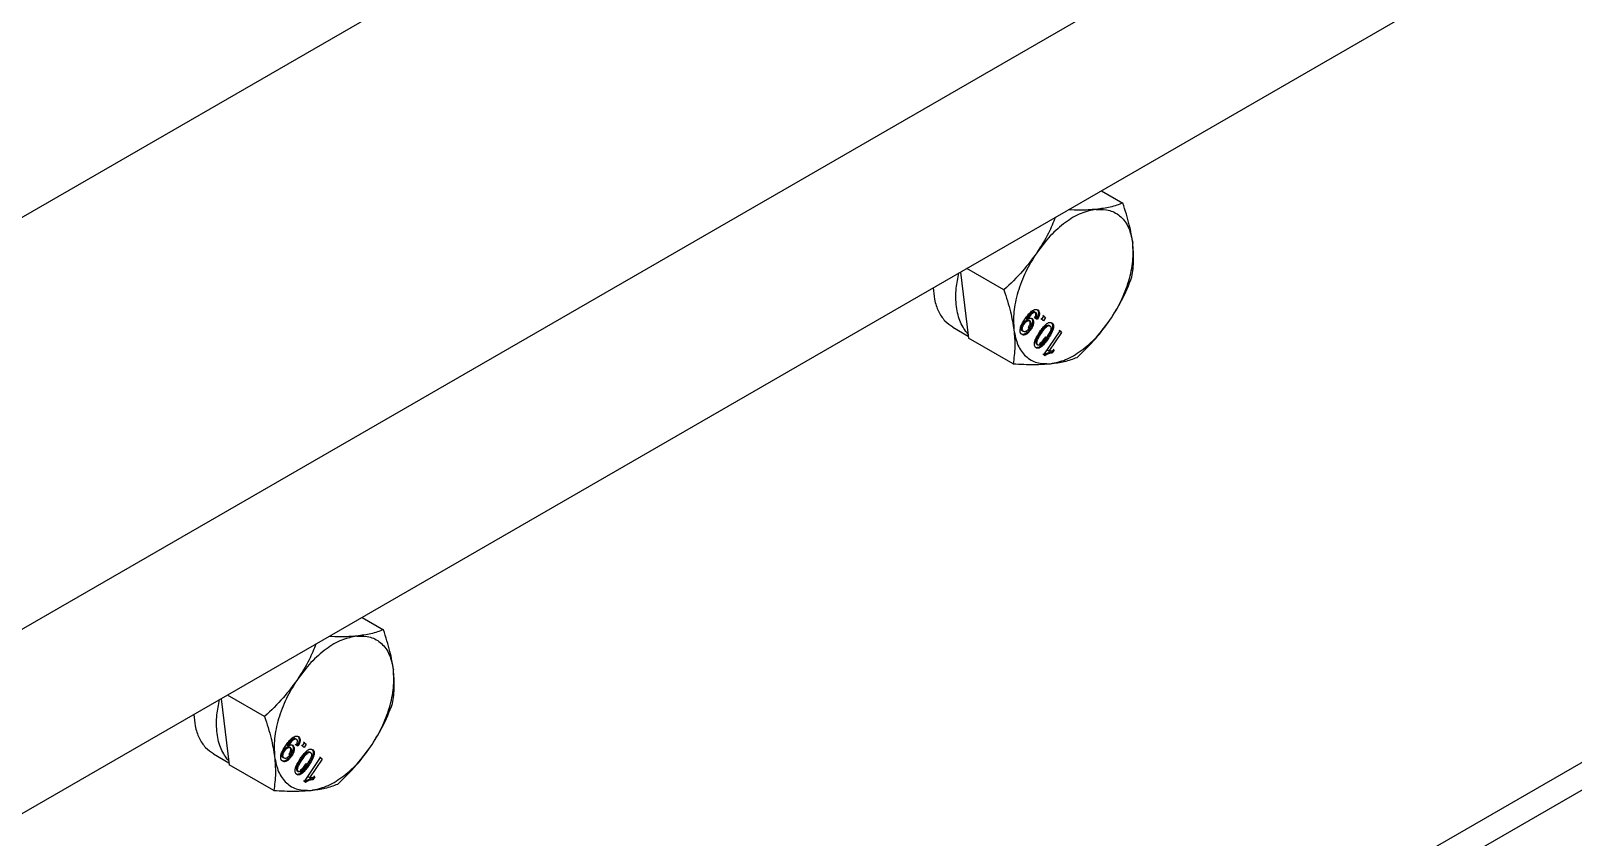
# Model space of a CAD drawing. Header units: millimetres. Extents: x 1293 to 41893, y 1011 to 26911.
# Drawn here: x 6442.6 to 6624.5, y 21828 to 21923.1 of the extents above; entities that cross this region are included whole.
import ezdxf

# ---------------------------------------------------------------- set-up
doc = ezdxf.new("R2010")
doc.units = ezdxf.units.MM
doc.header["$LTSCALE"] = 50
doc.layers.add('MAQUINAS', color=11, linetype='Continuous')

msp = doc.modelspace()

# ---------------------------------------------------------------- linework, layer by layer
at = {"layer": 'MAQUINAS', "linetype": 'Continuous', "lineweight": 25}
for p, q in [((6440.2631882, 21830.0406876), (6810.5481346, 22043.8016371)), ((6730.1970354, 22019.1903566), (6435.9219041, 21849.3089393)), ((6900.3540004, 21992.2096036), (6471.7441187, 21744.7783856)), ((6424.8049914, 21891.4756957), (6559.3109493, 21969.1243324)), ((6568.8517792, 21904.2733011), (6571.3727586, 21902.8179707)), ((6552.2096417, 21894.6659996), (6553.1715736, 21886.8824663)), ((6557.3544497, 21892.5690201), (6552.9658114, 21895.1025271)), ((6560.0416923, 21889.2285156), (6559.9956862, 21889.158942)), ((6559.9956862, 21889.158942), (6560.0892863, 21889.2112742)), ((6560.1135374, 21889.090908), (6559.9956862, 21889.158942)), ((6560.1595434, 21889.1604816), (6560.0416923, 21889.2285156)), ((6560.1595434, 21889.1604816), (6560.1135374, 21889.090908)), ((6560.2607759, 21888.9401361), (6560.1429247, 21889.0081702)), ((6560.4232399, 21888.8748816), (6560.3053888, 21888.9429156)), ((6560.7023353, 21889.1462468), (6560.5844842, 21889.2142808)), ((6561.0371122, 21889.9063564), (6560.9192611, 21889.9743904)), ((6561.0854943, 21889.2040332), (6560.9676432, 21889.2720672)), ((6561.1522778, 21889.8476471), (6561.0344267, 21889.9156811)), ((6561.2994547, 21889.0653453), (6561.0854943, 21889.2040332)), ((6561.2994547, 21889.0653453), (6561.1816036, 21889.1333793)), ((6561.3834413, 21890.1632473), (6561.2655902, 21890.2312813)), ((6561.7059799, 21889.1783811), (6561.823831, 21889.1103471)), ((6561.823831, 21889.1103471), (6562.0698306, 21889.471026)), ((6562.0131914, 21888.9355913), (6561.823831, 21889.1103471)), ((6562.0131914, 21888.9355913), (6561.8953403, 21889.0036253)), ((6562.0698306, 21889.471026), (6561.9519794, 21889.53906)), ((6562.259191, 21889.2962702), (6562.0131914, 21888.9355913)), ((6562.0527829, 21889.4460311), (6562.1413399, 21889.3643042)), ((6562.0698306, 21889.471026), (6562.259191, 21889.2962702)), ((6562.259191, 21889.2962702), (6562.1413399, 21889.3643042)), ((6551.3079311, 21888.1820097), (6553.1418056, 21887.1233365)), ((6559.4143035, 21887.3376394), (6559.2964524, 21887.4056734)), ((6559.4888562, 21887.757044), (6559.6067073, 21887.68901)), ((6559.6232275, 21888.6128515), (6559.7410786, 21888.5448175)), ((6559.7735816, 21887.6273814), (6559.7771723, 21887.6253085)), ((6560.2097587, 21888.1156351), (6560.3276098, 21888.0476011)), ((6560.5039015, 21887.8536842), (6560.3860504, 21887.9217182)), ((6562.0446381, 21884.9101723), (6563.9634348, 21887.7234681)), ((6562.6967526, 21888.3582096), (6562.5789015, 21888.4262436)), ((6564.1527952, 21887.5487123), (6562.657579, 21885.3564606)), ((6562.7019819, 21888.3767379), (6562.819833, 21888.3087039)), ((6562.9233815, 21888.701349), (6563.0412326, 21888.633315)), ((6563.1862499, 21888.0577848), (6563.0683988, 21888.1258189)), ((6563.9634348, 21887.7234681), (6563.8455836, 21887.7915021)), ((6563.9463871, 21887.6984732), (6564.034944, 21887.6167464)), ((6563.9634348, 21887.7234681), (6564.1527952, 21887.5487123)), ((6564.1527952, 21887.5487123), (6564.034944, 21887.6167464)), ((6558.4325679, 21883.845359), (6553.1715736, 21886.8824663)), ((6561.097836, 21885.7839512), (6560.9799848, 21885.8519852)), ((6561.1510063, 21885.7571942), (6561.2566399, 21885.6962131)), ((6561.2034556, 21886.1746849), (6561.3213067, 21886.1066509)), ((6561.6492242, 21886.1180796), (6561.5313731, 21886.1861136)), ((6562.2357238, 21887.0145334), (6562.3535749, 21886.9464994)), ((6562.5437041, 21886.7728708), (6562.425853, 21886.8409048)), ((6562.657579, 21885.3564606), (6562.5397279, 21885.4244946)), ((6562.657579, 21885.3564606), (6563.2813273, 21885.456681)), ((6563.0968584, 21885.4270415), (6562.9366953, 21885.1922141)), ((6563.2813273, 21885.456681), (6563.0545464, 21885.1241801)), ((6563.2813273, 21885.456681), (6563.1634761, 21885.524715)), ((6562.0446381, 21884.9101723), (6561.9267869, 21884.9782063)), ((6562.1665388, 21884.7976733), (6562.0446381, 21884.9101723)), ((6563.0545464, 21885.1241801), (6562.9366953, 21885.1922141)), ((6481.6419429, 21853.9281342), (6484.1629222, 21852.4728038)), ((6640.8410958, 21845.661625), (6569.9078925, 21804.7127584)), ((6464.9998053, 21844.3208327), (6465.9617373, 21836.5372994)), ((6470.1446133, 21842.2238532), (6465.755975, 21844.7573602)), ((6474.173605, 21839.8180804), (6474.0557539, 21839.8861144)), ((6472.4133912, 21838.2676846), (6472.5312423, 21838.1996506)), ((6472.8318559, 21838.8833487), (6472.7858499, 21838.8137751)), ((6472.7858499, 21838.8137751), (6472.9041518, 21838.8799182)), ((6472.903701, 21838.7457411), (6472.7858499, 21838.8137751)), ((6472.9497071, 21838.8153147), (6472.8318559, 21838.8833487)), ((6472.9497071, 21838.8153147), (6472.903701, 21838.7457411)), ((6473.0509395, 21838.5949693), (6472.9330884, 21838.6630033)), ((6473.2134036, 21838.5297147), (6473.0955525, 21838.5977487)), ((6473.492499, 21838.8010799), (6473.3746478, 21838.8691139)), ((6473.8272759, 21839.5611895), (6473.7094248, 21839.6292235)), ((6473.875658, 21838.8588663), (6473.7578069, 21838.9269003)), ((6473.9424415, 21839.5024802), (6473.8245904, 21839.5705142)), ((6474.0896184, 21838.7201784), (6473.875658, 21838.8588663)), ((6474.0896184, 21838.7201784), (6473.9717672, 21838.7882124)), ((6474.4961435, 21838.8332142), (6474.6139947, 21838.7651802)), ((6474.6139947, 21838.7651802), (6474.8599942, 21839.1258591)), ((6474.8033551, 21838.5904244), (6474.6139947, 21838.7651802)), ((6474.8033551, 21838.5904244), (6474.6855039, 21838.6584584)), ((6474.8599942, 21839.1258591), (6474.7421431, 21839.1938931)), ((6475.0493547, 21838.9511033), (6474.8033551, 21838.5904244)), ((6474.8429466, 21839.1008642), (6474.9315035, 21839.0191373)), ((6474.8599942, 21839.1258591), (6475.0493547, 21838.9511033)), ((6475.0493547, 21838.9511033), (6474.9315035, 21839.0191373)), ((6475.4869162, 21838.0130427), (6475.3690651, 21838.0810767)), ((6475.4921455, 21838.031571), (6475.6099967, 21837.963537)), ((6475.7135451, 21838.3561821), (6475.8313963, 21838.2881481)), ((6464.0980948, 21837.8368428), (6465.9319692, 21836.7781696)), ((6471.2227315, 21833.5001921), (6465.9617373, 21836.5372994)), ((6472.2044672, 21836.9924725), (6472.086616, 21837.0605065)), ((6472.2790198, 21837.4118771), (6472.396871, 21837.3438431)), ((6472.5637452, 21837.2822145), (6472.567336, 21837.2801416)), ((6472.9999224, 21837.7704682), (6473.1177735, 21837.7024342)), ((6473.2940652, 21837.5085173), (6473.1762141, 21837.5765513)), ((6474.8348017, 21834.5650054), (6476.7535984, 21837.3783012)), ((6475.0258875, 21836.6693665), (6475.1437386, 21836.6013325)), ((6475.3338677, 21836.4277039), (6475.2160166, 21836.4957379)), ((6476.9429588, 21837.2035454), (6475.4477427, 21835.0112937)), ((6475.9764136, 21837.7126179), (6475.8585624, 21837.780652)), ((6476.7535984, 21837.3783012), (6476.6357473, 21837.4463352)), ((6476.7365508, 21837.3533064), (6476.8251077, 21837.2715795)), ((6476.7535984, 21837.3783012), (6476.9429588, 21837.2035454)), ((6476.9429588, 21837.2035454), (6476.8251077, 21837.2715795)), ((6473.8879996, 21835.4387843), (6473.7701485, 21835.5068184)), ((6473.9411699, 21835.4120273), (6474.0468036, 21835.3510463)), ((6473.9936192, 21835.829518), (6474.1114704, 21835.761484)), ((6474.4393878, 21835.7729127), (6474.3215367, 21835.8409467)), ((6474.8348017, 21834.5650054), (6474.7169506, 21834.6330394)), ((6474.9567025, 21834.4525064), (6474.8348017, 21834.5650054)), ((6475.4477427, 21835.0112937), (6475.3298915, 21835.0793277)), ((6475.4477427, 21835.0112937), (6476.0714909, 21835.1115141)), ((6475.887022, 21835.0818746), (6475.7268589, 21834.8470472)), ((6475.8447101, 21834.7790132), (6475.7268589, 21834.8470472)), ((6476.0714909, 21835.1115141), (6475.8447101, 21834.7790132)), ((6476.0714909, 21835.1115141), (6475.9536398, 21835.1795481))]:
    msp.add_line(p, q, dxfattribs=at)
for points in [[(6568.2302141, 21902.0720552), (6567.6415949, 21901.9542963), (6566.4643565, 21901.7187784), (6564.5911483, 21900.5980407), (6562.7743372, 21899.0209618), (6561.7388188, 21897.6387072), (6561.2210597, 21896.9475799)], [(6568.2302141, 21902.0720552), (6568.7832512, 21902.0696452), (6569.8893255, 21902.0648251), (6571.1939017, 21901.2651595), (6572.1600224, 21899.9692582), (6572.4155941, 21898.7174507), (6572.5433799, 21898.091547)], [(6569.8473914, 21888.9865635), (6570.3082247, 21889.7302261), (6571.2298914, 21891.2175515), (6572.1369789, 21893.6341905), (6572.6492138, 21896.010935), (6572.5786579, 21897.3980097), (6572.5433799, 21898.091547)], [(6561.2210597, 21896.9475799), (6560.7602263, 21896.2039172), (6559.8385596, 21894.7165919), (6558.9314721, 21892.2999529), (6558.4192372, 21889.9232084), (6558.4897931, 21888.5361337), (6558.5250711, 21887.8425964)], [(6562.8382369, 21883.8620882), (6563.4268561, 21883.9798471), (6564.6040945, 21884.215365), (6566.4773028, 21885.3361027), (6568.2941139, 21886.9131815), (6569.3296322, 21888.2954362), (6569.8473914, 21888.9865635)], [(6558.5250711, 21887.8425964), (6558.6528569, 21887.2166927), (6558.9084286, 21885.9648852), (6559.8745493, 21884.6689839), (6561.1791255, 21883.8693182), (6562.2851998, 21883.8644982), (6562.8382369, 21883.8620882)], [(6481.0203778, 21851.7268883), (6480.4317586, 21851.6091294), (6479.2545202, 21851.3736115), (6477.3813119, 21850.2528738), (6475.5645008, 21848.6757949), (6474.5289825, 21847.2935403), (6474.0112233, 21846.602413)], [(6481.0203778, 21851.7268883), (6481.5734149, 21851.7244783), (6482.6794891, 21851.7196582), (6483.9840654, 21850.9199926), (6484.9501861, 21849.6240913), (6485.2057578, 21848.3722838), (6485.3335436, 21847.7463801)], [(6482.637555, 21838.6413966), (6483.0983884, 21839.3850592), (6484.0200551, 21840.8723846), (6484.9271426, 21843.2890236), (6485.4393775, 21845.6657681), (6485.3688216, 21847.0528428), (6485.3335436, 21847.7463801)], [(6474.0112233, 21846.602413), (6473.55039, 21845.8587503), (6472.6287233, 21844.371425), (6471.7216357, 21841.954786), (6471.2094008, 21839.5780415), (6471.2799568, 21838.1909668), (6471.3152347, 21837.4974295)], [(6475.6284006, 21833.5169213), (6476.2170198, 21833.6346802), (6477.3942581, 21833.8701981), (6479.2674664, 21834.9909358), (6481.0842775, 21836.5680146), (6482.1197958, 21837.9502693), (6482.637555, 21838.6413966)], [(6471.3152347, 21837.4974295), (6471.4430206, 21836.8715258), (6471.6985922, 21835.6197183), (6472.664713, 21834.323817), (6473.9692892, 21833.5241513), (6475.0753634, 21833.5193313), (6475.6284006, 21833.5169213)]]:
    msp.add_open_spline(points, degree=3, dxfattribs=at)
for points, knots in [([(6568.2302141, 21902.0720552), (6567.6101761, 21902.0240687), (6566.6045645, 21901.9462416), (6565.407716, 21901.99968), (6564.9488178, 21902.0201695)], [0, 0, 0, 0, 0.61657793466, 1, 1, 1, 1]), ([(6571.3727586, 21902.8179707), (6570.9015864, 21902.6425045), (6570.017206, 21902.3131582), (6568.7992695, 21902.1488328), (6568.2302141, 21902.0720552)], [0, 0, 0, 0, 0.5327709195, 1, 1, 1, 1]), ([(6572.5433799, 21898.091547), (6572.4296148, 21898.7984818), (6572.1861257, 21900.3115187), (6571.6554742, 21901.9467611), (6571.3727586, 21902.8179707)], [0, 0, 0, 0, 0.4672290805, 1, 1, 1, 1]), ([(6563.420708, 21901.1380104), (6563.16425, 21900.5110099), (6562.5721264, 21899.0633586), (6561.7098632, 21897.7130491), (6561.2210597, 21896.9475799)], [0, 0, 0, 0, 0.43311570805, 1, 1, 1, 1]), ([(6572.4508767, 21894.0943096), (6572.5451507, 21894.7478877), (6572.7221011, 21895.9746402), (6572.6002925, 21897.4174325), (6572.5433799, 21898.091547)], [0, 0, 0, 0, 0.5327709195, 1, 1, 1, 1]), ([(6561.2210597, 21896.9475799), (6560.6804905, 21896.213098), (6559.5235224, 21894.6411026), (6558.1083907, 21893.2892486), (6557.3544497, 21892.5690201)], [0, 0, 0, 0, 0.4672290805, 1, 1, 1, 1]), ([(6553.1150782, 21887.3396025), (6552.7879929, 21887.7791427), (6552.1338222, 21888.6582233), (6551.6898835, 21890.5538922), (6551.6227395, 21892.5522196), (6551.9193913, 21893.9638973), (6552.0472295, 21894.572241)], [0, 0, 0, 0, 0.2661504132, 0.5323008264, 0.7984512397, 1, 1, 1, 1]), ([(6549.0123056, 21892.8202168), (6549.0466898, 21892.3577956), (6549.1233084, 21891.3273779), (6549.5986319, 21890.0116553), (6550.3147566, 21888.8772544), (6550.9884205, 21888.4156995), (6551.3145403, 21888.1922613)], [0, 0, 0, 0, 0.2169568207, 0.4834470933, 0.7499373658, 1, 1, 1, 1]), ([(6557.3544497, 21892.5690201), (6557.6371654, 21891.6978105), (6558.1678169, 21890.0625681), (6558.4113059, 21888.5495312), (6558.5250711, 21887.8425964)], [0, 0, 0, 0, 0.5327709195, 1, 1, 1, 1]), ([(6569.8473914, 21888.9865635), (6570.3311079, 21889.7538657), (6571.3663955, 21891.3961057), (6572.0739254, 21893.1564496), (6572.4508767, 21894.0943096)], [0, 0, 0, 0, 0.4672290805, 1, 1, 1, 1]), ([(6559.4143035, 21887.3376394), (6559.3772385, 21887.3806962), (6559.3031196, 21887.4667968), (6559.2540074, 21887.6661638), (6559.2531223, 21887.8984331), (6559.3264324, 21888.2399782), (6559.529541, 21888.6743143), (6559.7368475, 21888.9867505), (6559.8407677, 21889.1433711)], [0, 0, 0, 0, 0.1250635897, 0.2500895576, 0.3751100052, 0.5001693996, 0.7494409524, 1, 1, 1, 1]), ([(6559.6232275, 21888.6128515), (6559.6767914, 21888.6855333), (6559.7577694, 21888.7954138), (6559.8827995, 21888.9071458), (6559.9800949, 21888.9687099), (6560.0748054, 21889.004004), (6560.1950996, 21889.0164108), (6560.26121, 21888.9723557), (6560.3053888, 21888.9429156)], [0, 0, 0, 0, 0.2499766017, 0.3779151287, 0.5003420213, 0.627106401, 0.7508109821, 1, 1, 1, 1]), ([(6559.7410786, 21888.5448175), (6559.7946425, 21888.6174984), (6559.8756863, 21888.7274668), (6560.0007314, 21888.839178), (6560.0981124, 21888.9007599), (6560.1927456, 21888.9359913), (6560.313013, 21888.9483382), (6560.3790615, 21888.9043227), (6560.4232399, 21888.8748816)], [0, 0, 0, 0, 0.2499764907, 0.3782221671, 0.5003423322, 0.6274524307, 0.7508110927, 1, 1, 1, 1]), ([(6559.8407677, 21889.1433711), (6559.9584015, 21889.3103574), (6560.1932691, 21889.6437624), (6560.5355968, 21890.0106544), (6560.8285204, 21890.2069314), (6561.0442513, 21890.2786906), (6561.2385812, 21890.2696807), (6561.3351411, 21890.198735), (6561.3834413, 21890.1632473)], [0, 0, 0, 0, 0.25048494292, 0.50011851407, 0.62789918515, 0.75009236964, 0.87499367523, 1, 1, 1, 1]), ([(6561.0344267, 21889.9156811), (6561.0031654, 21889.9378468), (6560.940669, 21889.9821598), (6560.8128171, 21889.9806861), (6560.6725301, 21889.9247616), (6560.3973444, 21889.6947945), (6560.1996985, 21889.4356702), (6560.0416923, 21889.2285156)], [0, 0, 0, 0, 0.1252073258, 0.2503100191, 0.3753386279, 0.5006201474, 1, 1, 1, 1]), ([(6560.1135374, 21889.090908), (6560.1690448, 21889.1254512), (6560.2804083, 21889.1947546), (6560.4418343, 21889.2322915), (6560.5910532, 21889.2267073), (6560.6652966, 21889.1730269), (6560.7023353, 21889.1462468)], [0, 0, 0, 0, 0.2489431768, 0.4994502947, 0.7502849385, 1, 1, 1, 1]), ([(6561.1522778, 21889.8476471), (6561.1210166, 21889.8698128), (6561.0585201, 21889.9141257), (6560.9306682, 21889.9126521), (6560.7903812, 21889.8567276), (6560.5151955, 21889.6267605), (6560.3175496, 21889.3676362), (6560.1595434, 21889.1604816)], [0, 0, 0, 0, 0.1252073258, 0.2503100191, 0.3753386279, 0.5006201474, 1, 1, 1, 1]), ([(6560.3053888, 21888.9429156), (6560.3404219, 21888.9013451), (6560.3928659, 21888.8391146), (6560.4160427, 21888.7068964), (6560.4117632, 21888.5944386), (6560.3869039, 21888.4731646), (6560.3290788, 21888.3078691), (6560.2573584, 21888.1923219), (6560.2097587, 21888.1156351)], [0, 0, 0, 0, 0.2495203093, 0.3735284255, 0.4998883672, 0.623789863, 0.7503156792, 1, 1, 1, 1]), ([(6560.5844842, 21889.2142808), (6560.5987448, 21889.1998657), (6560.6272671, 21889.1710344), (6560.6736616, 21889.099387), (6560.7132586, 21888.9896673), (6560.7278686, 21888.8299749), (6560.7110005, 21888.6528209), (6560.6655411, 21888.4656466), (6560.56946, 21888.2136893), (6560.4592924, 21888.0383127), (6560.3860504, 21887.9217182)], [0, 0, 0, 0, 0.06261073891, 0.12522635929, 0.2501941382, 0.3735862588, 0.50028630489, 0.6245798583, 0.75041202698, 1, 1, 1, 1]), ([(6560.7023353, 21889.1462468), (6560.7298121, 21889.1158429), (6560.784747, 21889.0550556), (6560.8307707, 21888.9212687), (6560.8458052, 21888.762163), (6560.8288651, 21888.5849645), (6560.7834336, 21888.3977342), (6560.6873715, 21888.1457523), (6560.577142, 21887.9702767), (6560.5039015, 21887.8536842)], [0, 0, 0, 0, 0.1250740585, 0.2500636243, 0.3732612247, 0.5001992382, 0.6242961009, 0.7503685137, 1, 1, 1, 1]), ([(6560.9676432, 21889.2720672), (6561.0024023, 21889.339814), (6561.0651168, 21889.462047), (6561.112021, 21889.6221578), (6561.1175387, 21889.7320695), (6561.1008301, 21889.8345192), (6561.0609567, 21889.8832546), (6561.0344267, 21889.9156811)], [0, 0, 0, 0, 0.2770742738, 0.4999140274, 0.6248342849, 0.7503808481, 1, 1, 1, 1]), ([(6561.0854943, 21889.2040332), (6561.1202159, 21889.2717331), (6561.1829231, 21889.3939994), (6561.2297425, 21889.5538227), (6561.2356011, 21889.6642385), (6561.2220765, 21889.7398773), (6561.1948318, 21889.8033635), (6561.1664619, 21889.8328865), (6561.1522778, 21889.8476471)], [0, 0, 0, 0, 0.2764767993, 0.4993179598, 0.6237184282, 0.7494961879, 0.8747561628, 1, 1, 1, 1]), ([(6561.2655902, 21890.2312813), (6561.3122448, 21890.1762686), (6561.3824446, 21890.0934926), (6561.4182632, 21889.9218513), (6561.4184577, 21889.7271477), (6561.3511, 21889.4492483), (6561.2381618, 21889.2387797), (6561.1816036, 21889.1333793)], [0, 0, 0, 0, 0.2498591948, 0.3759561592, 0.5004815934, 0.749846529, 1, 1, 1, 1]), ([(6561.3834413, 21890.1632473), (6561.4300982, 21890.1082363), (6561.500257, 21890.0255154), (6561.5360958, 21889.8539012), (6561.53634, 21889.6592212), (6561.4689493, 21889.3812137), (6561.3560123, 21889.1707455), (6561.2994547, 21889.0653453)], [0, 0, 0, 0, 0.2498594906, 0.3757183909, 0.500481002, 0.7498462328, 1, 1, 1, 1]), ([(6565.9807814, 21884.6080037), (6566.7347224, 21885.3282322), (6568.1498541, 21886.6800862), (6569.3068222, 21888.2520816), (6569.8473914, 21888.9865635)], [0, 0, 0, 0, 0.5327709195, 1, 1, 1, 1]), ([(6558.5250711, 21887.8425964), (6558.5819836, 21887.1684819), (6558.7037922, 21885.7256896), (6558.5268419, 21884.4989371), (6558.4325679, 21883.845359)], [0, 0, 0, 0, 0.4672290805, 1, 1, 1, 1]), ([(6559.4888562, 21887.757044), (6559.4542216, 21887.8008562), (6559.4025034, 21887.8662787), (6559.3885551, 21888.0082703), (6559.4008119, 21888.126342), (6559.4332588, 21888.2516955), (6559.5000961, 21888.4191012), (6559.5741017, 21888.5355507), (6559.6232275, 21888.6128515)], [0, 0, 0, 0, 0.249017166, 0.3718446562, 0.4993648037, 0.6232259432, 0.7498923764, 1, 1, 1, 1]), ([(6560.5039015, 21887.8536842), (6560.4182019, 21887.7382867), (6560.2890864, 21887.5644282), (6560.0882953, 21887.3935329), (6559.9334989, 21887.2991276), (6559.7825604, 21887.2439242), (6559.5906525, 21887.2221459), (6559.4849568, 21887.2913675), (6559.4143035, 21887.3376394)], [0, 0, 0, 0, 0.2498688585, 0.3764535287, 0.5003476657, 0.6272386366, 0.7508240847, 1, 1, 1, 1]), ([(6559.6067073, 21887.68901), (6559.5720747, 21887.7328236), (6559.5203188, 21887.7983001), (6559.5064, 21887.9403246), (6559.5187011, 21888.0585108), (6559.551148, 21888.1837771), (6559.618013, 21888.3511705), (6559.6919527, 21888.4675166), (6559.7410786, 21888.5448175)], [0, 0, 0, 0, 0.2490168506, 0.3721383925, 0.4993654558, 0.6235619335, 0.7498926933, 1, 1, 1, 1]), ([(6560.3860504, 21887.9217182), (6560.300368, 21887.8063616), (6560.1712098, 21887.6324722), (6559.970281, 21887.4613202), (6559.815776, 21887.3677598), (6559.6634812, 21887.3093408), (6559.5708035, 21887.3064651), (6559.5251578, 21887.3050487)], [0, 0, 0, 0, 0.3327926582, 0.5016541087, 0.6663981272, 0.835694162, 1, 1, 1, 1]), ([(6560.3276098, 21888.0476011), (6560.2712181, 21887.9714797), (6560.1585832, 21887.8194374), (6559.985122, 21887.6887254), (6559.8515421, 21887.6329416), (6559.7235897, 21887.6146742), (6559.6537302, 21887.659104), (6559.6067073, 21887.68901)], [0, 0, 0, 0, 0.25025039885, 0.49984175183, 0.62957629765, 0.75066535386, 1, 1, 1, 1]), ([(6560.4232399, 21888.8748816), (6560.4582729, 21888.833311), (6560.5107619, 21888.7710268), (6560.5338991, 21888.638767), (6560.5295911, 21888.5262105), (6560.5047205, 21888.4050262), (6560.4468752, 21888.2397415), (6560.3752109, 21888.124288), (6560.3276098, 21888.0476011)], [0, 0, 0, 0, 0.2495205461, 0.3738507838, 0.4998887841, 0.6240955932, 0.7503154422, 1, 1, 1, 1]), ([(6561.097836, 21885.7839512), (6561.0595053, 21885.8276871), (6560.9828754, 21885.9151229), (6560.9306839, 21886.1190516), (6560.9474519, 21886.3693653), (6561.1224823, 21886.9045859), (6561.3861791, 21887.3170474), (6561.596902, 21887.6466497)], [0, 0, 0, 0, 0.125373348, 0.2506437386, 0.375697515, 0.5011131747, 1, 1, 1, 1]), ([(6561.2034556, 21886.1746849), (6561.1769324, 21886.208006), (6561.1238872, 21886.2746465), (6561.1159166, 21886.4458284), (6561.1523937, 21886.6341702), (6561.3166557, 21887.0170041), (6561.5116608, 21887.3069095), (6561.6676425, 21887.5388008)], [0, 0, 0, 0, 0.1247447425, 0.2494837578, 0.3744708184, 0.4996480989, 1, 1, 1, 1]), ([(6561.3213067, 21886.1066509), (6561.2947835, 21886.139972), (6561.2417384, 21886.2066125), (6561.2337677, 21886.3777944), (6561.2702448, 21886.5661362), (6561.4345068, 21886.9489701), (6561.6295119, 21887.2388755), (6561.7854937, 21887.4707668)], [0, 0, 0, 0, 0.1247447425, 0.2494837578, 0.3744708184, 0.4996480989, 1, 1, 1, 1]), ([(6561.596902, 21887.6466497), (6561.7075413, 21887.8035878), (6561.928553, 21888.1170853), (6562.244897, 21888.4657346), (6562.5179787, 21888.6672904), (6562.7237483, 21888.748177), (6562.9064832, 21888.7352548), (6562.9962878, 21888.6673164), (6563.0412326, 21888.633315)], [0, 0, 0, 0, 0.2504758129, 0.5003473544, 0.6257683408, 0.7501761831, 0.8749696966, 1, 1, 1, 1]), ([(6561.6676425, 21887.5388008), (6561.8257829, 21887.7671899), (6562.0234901, 21888.0527223), (6562.3053009, 21888.3275435), (6562.4542413, 21888.4096831), (6562.5991121, 21888.4415528), (6562.6677018, 21888.3983367), (6562.7019819, 21888.3767379)], [0, 0, 0, 0, 0.5004095025, 0.6256126137, 0.7505796735, 0.875343692, 1, 1, 1, 1]), ([(6561.7854937, 21887.4707668), (6561.943634, 21887.6991559), (6562.1413413, 21887.9846883), (6562.423152, 21888.2595095), (6562.5720924, 21888.3416491), (6562.7169632, 21888.3735188), (6562.785553, 21888.3303027), (6562.819833, 21888.3087039)], [0, 0, 0, 0, 0.5004095025, 0.6256126137, 0.7505796735, 0.875343692, 1, 1, 1, 1]), ([(6562.819833, 21888.3087039), (6562.8459752, 21888.2750115), (6562.8982742, 21888.2076079), (6562.9033892, 21888.0354331), (6562.8695641, 21887.8483717), (6562.7025847, 21887.4664303), (6562.5086747, 21887.1775564), (6562.3535749, 21886.9464994)], [0, 0, 0, 0, 0.1246963828, 0.2494616582, 0.3744323466, 0.4996371137, 1, 1, 1, 1]), ([(6563.0683988, 21888.1258189), (6563.0368579, 21888.0145848), (6562.9737302, 21887.7919545), (6562.75785, 21887.3511788), (6562.5586461, 21887.0450056), (6562.425853, 21886.8409048)], [0, 0, 0, 0, 0.249753552, 0.499871473, 1, 1, 1, 1]), ([(6563.1862499, 21888.0577848), (6563.1547091, 21887.9465508), (6563.0915813, 21887.7239204), (6562.8757011, 21887.2831448), (6562.6764972, 21886.9769716), (6562.5437041, 21886.7728708)], [0, 0, 0, 0, 0.249753552, 0.499871473, 1, 1, 1, 1]), ([(6562.9233815, 21888.701349), (6562.9787501, 21888.6337781), (6563.061909, 21888.5322923), (6563.0906693, 21888.3127875), (6563.0758224, 21888.1881431), (6563.0683988, 21888.1258189)], [0, 0, 0, 0, 0.4990363131, 0.7495101716, 1, 1, 1, 1]), ([(6563.0412326, 21888.633315), (6563.0970812, 21888.5659681), (6563.1809611, 21888.4648189), (6563.2031756, 21888.2713752), (6563.2004546, 21888.1525331), (6563.1909848, 21888.0893672), (6563.1862499, 21888.0577848)], [0, 0, 0, 0, 0.4987953461, 0.7491482596, 0.8745764119, 1, 1, 1, 1]), ([(6562.5437041, 21886.7728708), (6562.4329253, 21886.6158531), (6562.2116409, 21886.3022051), (6561.8924828, 21885.9493684), (6561.6184653, 21885.7487939), (6561.4132816, 21885.6705988), (6561.2329264, 21885.6822845), (6561.1428959, 21885.7500399), (6561.097836, 21885.7839512)], [0, 0, 0, 0, 0.2504817087, 0.5003455958, 0.6317049057, 0.7502211388, 0.8749866995, 1, 1, 1, 1]), ([(6562.425853, 21886.8409048), (6562.3151178, 21886.6839817), (6562.0939205, 21886.3705226), (6561.7741311, 21886.0164044), (6561.501262, 21885.8183726), (6561.3044408, 21885.7378499), (6561.2014399, 21885.7552091), (6561.1533117, 21885.7633204)], [0, 0, 0, 0, 0.29329400478, 0.58586458994, 0.7398654608, 0.87844956841, 1, 1, 1, 1]), ([(6561.2847909, 21886.1313081), (6561.2792363, 21886.1319051), (6561.2601563, 21886.1339558), (6561.2334368, 21886.1502126), (6561.2134495, 21886.1665273), (6561.2034556, 21886.1746849)], [0, 0, 0, 0, 0.1703505147, 0.5851620533, 1, 1, 1, 1]), ([(6561.6492242, 21886.1180796), (6561.6177602, 21886.1012303), (6561.5548525, 21886.0675427), (6561.4643327, 21886.0490909), (6561.3829838, 21886.0596164), (6561.3418683, 21886.0909709), (6561.3213067, 21886.1066509)], [0, 0, 0, 0, 0.2501584562, 0.5001555724, 0.7500324303, 1, 1, 1, 1]), ([(6562.2357238, 21887.0145334), (6562.1277209, 21886.8613772), (6561.9657259, 21886.631656), (6561.7283636, 21886.3469365), (6561.5969789, 21886.2396741), (6561.5313731, 21886.1861136)], [0, 0, 0, 0, 0.5003723119, 0.7505151407, 1, 1, 1, 1]), ([(6562.3535749, 21886.9464994), (6562.245572, 21886.7933431), (6562.083577, 21886.563622), (6561.8462147, 21886.2789025), (6561.71483, 21886.1716401), (6561.6492242, 21886.1180796)], [0, 0, 0, 0, 0.5003723119, 0.7505151407, 1, 1, 1, 1]), ([(6558.4325679, 21883.845359), (6559.2807297, 21883.8031936), (6560.872712, 21883.7240502), (6562.2123289, 21883.8181309), (6562.8382369, 21883.8620882)], [0, 0, 0, 0, 0.53277091955, 1, 1, 1, 1]), ([(6562.9366953, 21885.1922141), (6562.7946519, 21885.1808835), (6562.5110562, 21885.1582616), (6562.2026325, 21884.9631127), (6562.0486877, 21884.8657073)], [0, 0, 0, 0, 0.5008657323, 1, 1, 1, 1]), ([(6563.0545464, 21885.1241801), (6562.912503, 21885.1128495), (6562.6289073, 21885.0902276), (6562.3204837, 21884.8950787), (6562.1665388, 21884.7976733)], [0, 0, 0, 0, 0.50086573232, 1, 1, 1, 1]), ([(6562.8382369, 21883.8620882), (6563.4072923, 21883.9388658), (6564.6252288, 21884.1031912), (6565.5096092, 21884.4325375), (6565.9807814, 21884.6080037)], [0, 0, 0, 0, 0.4672290805, 1, 1, 1, 1]), ([(6476.2108716, 21850.7928435), (6475.9544136, 21850.165843), (6475.3622901, 21848.7181917), (6474.5000268, 21847.3678822), (6474.0112233, 21846.602413)], [0, 0, 0, 0, 0.433115708, 1, 1, 1, 1]), ([(6481.0203778, 21851.7268883), (6480.4003398, 21851.6789018), (6479.3947281, 21851.6010747), (6478.1978796, 21851.6545131), (6477.7389815, 21851.6750026)], [0, 0, 0, 0, 0.6165779347, 1, 1, 1, 1]), ([(6484.1629222, 21852.4728038), (6483.69175, 21852.2973376), (6482.8073696, 21851.9679913), (6481.5894331, 21851.8036659), (6481.0203778, 21851.7268883)], [0, 0, 0, 0, 0.5327709195, 1, 1, 1, 1]), ([(6485.3335436, 21847.7463801), (6485.2197784, 21848.4533149), (6484.9762894, 21849.9663518), (6484.4456379, 21851.6015942), (6484.1629222, 21852.4728038)], [0, 0, 0, 0, 0.4672290805, 1, 1, 1, 1]), ([(6485.2410404, 21843.7491427), (6485.3353144, 21844.4027208), (6485.5122648, 21845.6294733), (6485.3904561, 21847.0722656), (6485.3335436, 21847.7463801)], [0, 0, 0, 0, 0.5327709195, 1, 1, 1, 1]), ([(6474.0112233, 21846.602413), (6473.4706542, 21845.8679311), (6472.3136861, 21844.2959357), (6470.8985544, 21842.9440817), (6470.1446133, 21842.2238532)], [0, 0, 0, 0, 0.4672290805, 1, 1, 1, 1]), ([(6465.9052419, 21836.9944356), (6465.5781565, 21837.4339758), (6464.9239858, 21838.3130564), (6464.4800472, 21840.2087253), (6464.4129031, 21842.2070527), (6464.7095549, 21843.6187304), (6464.8373931, 21844.2270741)], [0, 0, 0, 0, 0.26615041322, 0.53230082644, 0.79845123966, 1, 1, 1, 1]), ([(6482.637555, 21838.6413966), (6483.1212715, 21839.4086988), (6484.1565592, 21841.0509388), (6484.864089, 21842.8112827), (6485.2410404, 21843.7491427)], [0, 0, 0, 0, 0.4672290805, 1, 1, 1, 1]), ([(6461.8024692, 21842.4750499), (6461.8368534, 21842.0126288), (6461.913472, 21840.982211), (6462.3887956, 21839.6664884), (6463.1049202, 21838.5320875), (6463.7785841, 21838.0705326), (6464.104704, 21837.8470944)], [0, 0, 0, 0, 0.2169568207, 0.4834470933, 0.7499373658, 1, 1, 1, 1]), ([(6470.1446133, 21842.2238532), (6470.427329, 21841.3526436), (6470.9579805, 21839.7174012), (6471.2014696, 21838.2043643), (6471.3152347, 21837.4974295)], [0, 0, 0, 0, 0.5327709195, 1, 1, 1, 1]), ([(6472.6309314, 21838.7982042), (6472.7485651, 21838.9651905), (6472.9834328, 21839.2985955), (6473.3257604, 21839.6654876), (6473.6186841, 21839.8617645), (6473.8344149, 21839.9335237), (6474.0287449, 21839.9245138), (6474.1253048, 21839.8535681), (6474.173605, 21839.8180804)], [0, 0, 0, 0, 0.25048494292, 0.50011851407, 0.62789918517, 0.75009236964, 0.87499367523, 1, 1, 1, 1]), ([(6474.0557539, 21839.8861144), (6474.1024084, 21839.8311017), (6474.1726083, 21839.7483257), (6474.2084268, 21839.5766844), (6474.2086213, 21839.3819808), (6474.1412636, 21839.1040814), (6474.0283255, 21838.8936128), (6473.9717672, 21838.7882124)], [0, 0, 0, 0, 0.2498591948, 0.3759561592, 0.5004815934, 0.749846529, 1, 1, 1, 1]), ([(6474.173605, 21839.8180804), (6474.2202619, 21839.7630695), (6474.2904207, 21839.6803485), (6474.3262595, 21839.5087343), (6474.3265036, 21839.3140543), (6474.259113, 21839.0360468), (6474.146176, 21838.8255786), (6474.0896184, 21838.7201784)], [0, 0, 0, 0, 0.2498594906, 0.3757183909, 0.500481002, 0.7498462328, 1, 1, 1, 1]), ([(6472.2044672, 21836.9924725), (6472.1674022, 21837.0355293), (6472.0932833, 21837.1216299), (6472.044171, 21837.3209969), (6472.0432859, 21837.5532662), (6472.1165961, 21837.8948113), (6472.3197046, 21838.3291474), (6472.5270111, 21838.6415836), (6472.6309314, 21838.7982042)], [0, 0, 0, 0, 0.1250635897, 0.2500895576, 0.3751100052, 0.5001693996, 0.7494409524, 1, 1, 1, 1]), ([(6472.2790198, 21837.4118771), (6472.2443852, 21837.4556893), (6472.1926671, 21837.5211118), (6472.1787187, 21837.6631034), (6472.1909755, 21837.7811751), (6472.2234224, 21837.9065286), (6472.2902598, 21838.0739343), (6472.3642653, 21838.1903838), (6472.4133912, 21838.2676846)], [0, 0, 0, 0, 0.249017166, 0.3718446562, 0.4993648037, 0.6232259432, 0.7498923764, 1, 1, 1, 1]), ([(6472.396871, 21837.3438431), (6472.3622384, 21837.3876567), (6472.3104824, 21837.4531332), (6472.2965636, 21837.5951577), (6472.3088647, 21837.7133439), (6472.3413117, 21837.8386102), (6472.4081767, 21838.0060036), (6472.4821164, 21838.1223497), (6472.5312423, 21838.1996506)], [0, 0, 0, 0, 0.2490168506, 0.3721383925, 0.4993654558, 0.6235619335, 0.7498926933, 1, 1, 1, 1]), ([(6472.4133912, 21838.2676846), (6472.4669551, 21838.3403664), (6472.5479331, 21838.4502469), (6472.6729632, 21838.5619789), (6472.7702586, 21838.6235431), (6472.864969, 21838.6588372), (6472.9852633, 21838.6712439), (6473.0513737, 21838.6271888), (6473.0955525, 21838.5977487)], [0, 0, 0, 0, 0.2499766017, 0.3779151287, 0.5003420213, 0.627106401, 0.7508109821, 1, 1, 1, 1]), ([(6472.5312423, 21838.1996506), (6472.5848061, 21838.2723315), (6472.6658499, 21838.3822999), (6472.790895, 21838.4940111), (6472.8882761, 21838.555593), (6472.9829092, 21838.5908244), (6473.1031767, 21838.6031713), (6473.1692252, 21838.5591558), (6473.2134036, 21838.5297147)], [0, 0, 0, 0, 0.2499764907, 0.3782221672, 0.5003423322, 0.6274524307, 0.7508110927, 1, 1, 1, 1]), ([(6473.8245904, 21839.5705142), (6473.7933291, 21839.5926799), (6473.7308327, 21839.6369929), (6473.6029807, 21839.6355192), (6473.4626938, 21839.5795947), (6473.1875081, 21839.3496276), (6472.9898621, 21839.0905033), (6472.8318559, 21838.8833487)], [0, 0, 0, 0, 0.1252073258, 0.2503100191, 0.3753386279, 0.5006201474, 1, 1, 1, 1]), ([(6472.903701, 21838.7457411), (6472.9592084, 21838.7802843), (6473.070572, 21838.8495877), (6473.2319979, 21838.8871246), (6473.3812169, 21838.8815404), (6473.4554603, 21838.82786), (6473.492499, 21838.8010799)], [0, 0, 0, 0, 0.2489431768, 0.4994502947, 0.7502849385, 1, 1, 1, 1]), ([(6473.9424415, 21839.5024802), (6473.9111802, 21839.5246459), (6473.8486838, 21839.5689589), (6473.7208319, 21839.5674852), (6473.5805449, 21839.5115607), (6473.3053592, 21839.2815936), (6473.1077133, 21839.0224693), (6472.9497071, 21838.8153147)], [0, 0, 0, 0, 0.1252073258, 0.2503100191, 0.3753386279, 0.5006201474, 1, 1, 1, 1]), ([(6473.0955525, 21838.5977487), (6473.1305855, 21838.5561782), (6473.1830296, 21838.4939477), (6473.2062064, 21838.3617295), (6473.2019269, 21838.2492717), (6473.1770675, 21838.1279977), (6473.1192424, 21837.9627023), (6473.047522, 21837.847155), (6472.9999224, 21837.7704682)], [0, 0, 0, 0, 0.2495203093, 0.3735284255, 0.4998883672, 0.623789863, 0.7503156792, 1, 1, 1, 1]), ([(6473.2134036, 21838.5297147), (6473.2484365, 21838.4881441), (6473.3009256, 21838.4258599), (6473.3240628, 21838.2936001), (6473.3197547, 21838.1810436), (6473.2948842, 21838.0598593), (6473.2370388, 21837.8945746), (6473.1653746, 21837.7791211), (6473.1177735, 21837.7024342)], [0, 0, 0, 0, 0.2495205461, 0.3738507838, 0.4998887841, 0.6240955932, 0.7503154422, 1, 1, 1, 1]), ([(6473.3746478, 21838.8691139), (6473.3889084, 21838.8546988), (6473.4174307, 21838.8258675), (6473.4638252, 21838.7542201), (6473.5034223, 21838.6445004), (6473.5180322, 21838.484808), (6473.5011641, 21838.307654), (6473.4557048, 21838.1204797), (6473.3596237, 21837.8685224), (6473.249456, 21837.6931458), (6473.1762141, 21837.5765513)], [0, 0, 0, 0, 0.0626107389, 0.1252263593, 0.2501941382, 0.3735862588, 0.5002863049, 0.6245798583, 0.750412027, 1, 1, 1, 1]), ([(6473.492499, 21838.8010799), (6473.5199757, 21838.770676), (6473.5749107, 21838.7098887), (6473.6209344, 21838.5761018), (6473.6359688, 21838.4169961), (6473.6190288, 21838.2397976), (6473.5735972, 21838.0525673), (6473.4775352, 21837.8005854), (6473.3673057, 21837.6251098), (6473.2940652, 21837.5085173)], [0, 0, 0, 0, 0.1250740585, 0.2500636243, 0.3732612247, 0.5001992382, 0.6242961009, 0.7503685137, 1, 1, 1, 1]), ([(6473.875658, 21838.8588663), (6473.9103795, 21838.9265662), (6473.9730868, 21839.0488325), (6474.0199061, 21839.2086558), (6474.0257648, 21839.3190716), (6474.0122402, 21839.3947104), (6473.9849954, 21839.4581966), (6473.9566255, 21839.4877196), (6473.9424415, 21839.5024802)], [0, 0, 0, 0, 0.2764767993, 0.4993179598, 0.6237184282, 0.7494961879, 0.8747561628, 1, 1, 1, 1]), ([(6474.3870657, 21837.3014828), (6474.497705, 21837.4584209), (6474.7187167, 21837.7719184), (6475.0350606, 21838.1205677), (6475.3081424, 21838.3221235), (6475.5139119, 21838.4030101), (6475.6966469, 21838.390088), (6475.7864514, 21838.3221495), (6475.8313963, 21838.2881481)], [0, 0, 0, 0, 0.2504758129, 0.50034735438, 0.62576834084, 0.75017618309, 0.87496969665, 1, 1, 1, 1]), ([(6474.4578062, 21837.1936339), (6474.6159465, 21837.422023), (6474.8136538, 21837.7075554), (6475.0954645, 21837.9823766), (6475.244405, 21838.0645162), (6475.3892758, 21838.0963859), (6475.4578655, 21838.0531698), (6475.4921455, 21838.031571)], [0, 0, 0, 0, 0.5004095025, 0.6256126137, 0.7505796735, 0.875343692, 1, 1, 1, 1]), ([(6474.5756573, 21837.1255999), (6474.7337977, 21837.353989), (6474.9315049, 21837.6395214), (6475.2133157, 21837.9143426), (6475.3622561, 21837.9964822), (6475.5071269, 21838.0283519), (6475.5757166, 21837.9851358), (6475.6099967, 21837.963537)], [0, 0, 0, 0, 0.5004095025, 0.6256126137, 0.7505796735, 0.875343692, 1, 1, 1, 1]), ([(6475.7135451, 21838.3561821), (6475.7689137, 21838.2886112), (6475.8520726, 21838.1871254), (6475.8808329, 21837.9676206), (6475.8659861, 21837.8429762), (6475.8585624, 21837.780652)], [0, 0, 0, 0, 0.4990363131, 0.7495101716, 1, 1, 1, 1]), ([(6475.8313963, 21838.2881481), (6475.8872449, 21838.2208012), (6475.9711248, 21838.119652), (6475.9933393, 21837.9262083), (6475.9906183, 21837.8073662), (6475.9811484, 21837.7442003), (6475.9764136, 21837.7126179)], [0, 0, 0, 0, 0.4987953461, 0.7491482596, 0.8745764119, 1, 1, 1, 1]), ([(6478.770945, 21834.2628368), (6479.5248861, 21834.9830653), (6480.9400178, 21836.3349193), (6482.0969859, 21837.9069147), (6482.637555, 21838.6413966)], [0, 0, 0, 0, 0.5327709195, 1, 1, 1, 1]), ([(6471.3152347, 21837.4974295), (6471.3721473, 21836.823315), (6471.4939559, 21835.3805227), (6471.3170055, 21834.1537702), (6471.2227315, 21833.5001921)], [0, 0, 0, 0, 0.4672290805, 1, 1, 1, 1]), ([(6473.2940652, 21837.5085173), (6473.2083655, 21837.3931198), (6473.07925, 21837.2192613), (6472.8784589, 21837.048366), (6472.7236625, 21836.9539607), (6472.5727241, 21836.8987573), (6472.3808162, 21836.876979), (6472.2751205, 21836.9462006), (6472.2044672, 21836.9924725)], [0, 0, 0, 0, 0.2498688585, 0.3764535287, 0.5003476657, 0.6272386366, 0.7508240847, 1, 1, 1, 1]), ([(6473.1762141, 21837.5765513), (6473.0905317, 21837.4611947), (6472.9613735, 21837.2873053), (6472.7604446, 21837.1161533), (6472.6059396, 21837.0225929), (6472.4536449, 21836.9641739), (6472.3609672, 21836.9612982), (6472.3153215, 21836.9598818)], [0, 0, 0, 0, 0.3327926582, 0.5016541086, 0.6663981272, 0.835694162, 1, 1, 1, 1]), ([(6473.1177735, 21837.7024342), (6473.0613818, 21837.6263128), (6472.9487468, 21837.4742705), (6472.7752856, 21837.3435585), (6472.6417058, 21837.2877747), (6472.5137533, 21837.2695073), (6472.4438939, 21837.3139371), (6472.396871, 21837.3438431)], [0, 0, 0, 0, 0.2502503989, 0.4998417518, 0.6295762976, 0.7506653539, 1, 1, 1, 1]), ([(6473.8879996, 21835.4387843), (6473.8496689, 21835.4825202), (6473.773039, 21835.569956), (6473.7208476, 21835.7738847), (6473.7376155, 21836.0241984), (6473.912646, 21836.5594191), (6474.1763427, 21836.9718805), (6474.3870657, 21837.3014828)], [0, 0, 0, 0, 0.125373348, 0.2506437386, 0.375697515, 0.5011131747, 1, 1, 1, 1]), ([(6475.3338677, 21836.4277039), (6475.2230889, 21836.2706862), (6475.0018045, 21835.9570382), (6474.6826465, 21835.6042015), (6474.408629, 21835.403627), (6474.2034453, 21835.3254319), (6474.02309, 21835.3371176), (6473.9330595, 21835.404873), (6473.8879996, 21835.4387843)], [0, 0, 0, 0, 0.2504817087, 0.50034559577, 0.63170490566, 0.75022113881, 0.87498669951, 1, 1, 1, 1]), ([(6473.9936192, 21835.829518), (6473.9670961, 21835.8628391), (6473.9140509, 21835.9294796), (6473.9060803, 21836.1006615), (6473.9425573, 21836.2890033), (6474.1068193, 21836.6718372), (6474.3018244, 21836.9617426), (6474.4578062, 21837.1936339)], [0, 0, 0, 0, 0.1247447425, 0.24948375779, 0.37447081842, 0.49964809889, 1, 1, 1, 1]), ([(6475.2160166, 21836.4957379), (6475.1052814, 21836.3388148), (6474.8840842, 21836.0253557), (6474.5642948, 21835.6712375), (6474.2914256, 21835.4732057), (6474.0946045, 21835.392683), (6473.9916036, 21835.4100422), (6473.9434754, 21835.4181535)], [0, 0, 0, 0, 0.29329400479, 0.58586458995, 0.7398654608, 0.87844956843, 1, 1, 1, 1]), ([(6474.1114704, 21835.761484), (6474.0849472, 21835.7948051), (6474.031902, 21835.8614456), (6474.0239314, 21836.0326275), (6474.0604084, 21836.2209693), (6474.2246705, 21836.6038032), (6474.4196755, 21836.8937086), (6474.5756573, 21837.1255999)], [0, 0, 0, 0, 0.1247447425, 0.24948375779, 0.37447081842, 0.49964809889, 1, 1, 1, 1]), ([(6475.0258875, 21836.6693665), (6474.9178845, 21836.5162103), (6474.7558896, 21836.2864891), (6474.5185273, 21836.0017696), (6474.3871425, 21835.8945072), (6474.3215367, 21835.8409467)], [0, 0, 0, 0, 0.5003723119, 0.7505151407, 1, 1, 1, 1]), ([(6475.1437386, 21836.6013325), (6475.0357357, 21836.4481763), (6474.8737407, 21836.2184551), (6474.6363784, 21835.9337356), (6474.5049937, 21835.8264732), (6474.4393878, 21835.7729127)], [0, 0, 0, 0, 0.5003723119, 0.7505151407, 1, 1, 1, 1]), ([(6475.6099967, 21837.963537), (6475.6361389, 21837.9298446), (6475.6884378, 21837.862441), (6475.6935528, 21837.6902662), (6475.6597277, 21837.5032048), (6475.4927483, 21837.1212634), (6475.2988383, 21836.8323895), (6475.1437386, 21836.6013325)], [0, 0, 0, 0, 0.1246963828, 0.2494616582, 0.3744323466, 0.4996371137, 1, 1, 1, 1]), ([(6475.8585624, 21837.780652), (6475.8270216, 21837.6694179), (6475.7638938, 21837.4467876), (6475.5480136, 21837.0060119), (6475.3488097, 21836.6998387), (6475.2160166, 21836.4957379)], [0, 0, 0, 0, 0.249753552, 0.499871473, 1, 1, 1, 1]), ([(6475.9764136, 21837.7126179), (6475.9448727, 21837.6013839), (6475.881745, 21837.3787536), (6475.6658648, 21836.9379779), (6475.4666609, 21836.6318047), (6475.3338677, 21836.4277039)], [0, 0, 0, 0, 0.249753552, 0.499871473, 1, 1, 1, 1]), ([(6474.0749545, 21835.7861412), (6474.0694, 21835.7867382), (6474.05032, 21835.7887889), (6474.0236005, 21835.8050457), (6474.0036132, 21835.8213604), (6473.9936192, 21835.829518)], [0, 0, 0, 0, 0.1703505147, 0.5851620533, 1, 1, 1, 1]), ([(6474.4393878, 21835.7729127), (6474.4079238, 21835.7560634), (6474.3450161, 21835.7223758), (6474.2544963, 21835.7039241), (6474.1731475, 21835.7144495), (6474.1320319, 21835.745804), (6474.1114704, 21835.761484)], [0, 0, 0, 0, 0.2501584562, 0.5001555724, 0.7500324303, 1, 1, 1, 1]), ([(6475.7268589, 21834.8470472), (6475.5848156, 21834.8357166), (6475.3012199, 21834.8130947), (6474.9927962, 21834.6179458), (6474.8388514, 21834.5205404)], [0, 0, 0, 0, 0.5008657323, 1, 1, 1, 1]), ([(6475.8447101, 21834.7790132), (6475.7026667, 21834.7676826), (6475.419071, 21834.7450607), (6475.1106473, 21834.5499118), (6474.9567025, 21834.4525064)], [0, 0, 0, 0, 0.50086573232, 1, 1, 1, 1]), ([(6471.2227315, 21833.5001921), (6472.0708934, 21833.4580267), (6473.6628757, 21833.3788833), (6475.0024926, 21833.472964), (6475.6284006, 21833.5169213)], [0, 0, 0, 0, 0.5327709195, 1, 1, 1, 1]), ([(6475.6284006, 21833.5169213), (6476.1974559, 21833.5936989), (6477.4153924, 21833.7580243), (6478.2997729, 21834.0873706), (6478.770945, 21834.2628368)], [0, 0, 0, 0, 0.4672290805, 1, 1, 1, 1])]:
    msp.add_open_spline(points, degree=3, knots=knots, dxfattribs=at)

doc.saveas('drawing.dxf')
